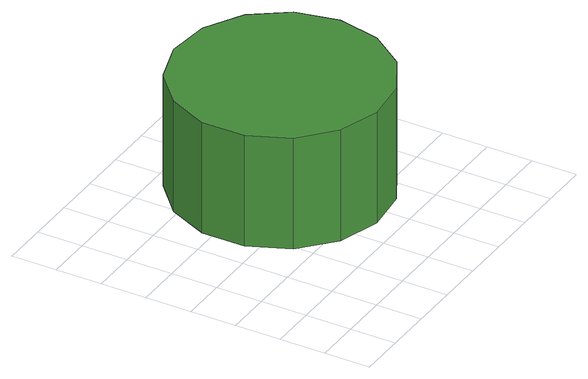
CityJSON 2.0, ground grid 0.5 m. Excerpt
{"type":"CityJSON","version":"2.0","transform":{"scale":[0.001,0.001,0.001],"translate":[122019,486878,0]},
"CityObjects":{
"tree1":{"type":"SolitaryVegetationObject","attributes":{"function":"something"},"geometry":[{"type":"MultiSurface","lod":"1","boundaries":[[[0,1,2,3,4,5,6,7,8,9,10,11,12,13,14]],[[15,16,17,18,19,20,21,22,23,24,25,26,27,28,29]],[[0,29,28,1]],[[1,28,27,2]],[[2,27,26,3]],[[3,26,25,4]],[[4,25,24,5]],[[5,24,23,6]],[[6,23,22,7]],[[7,22,21,8]],[[8,21,20,9]],[[9,20,19,10]],[[10,19,18,11]],[[11,18,17,12]],[[12,17,16,13]],[[13,16,15,14]],[[14,15,29,0]]]}]}
},
"vertices":[
[3048,1879,2200],[2949,2344,2200],[2670,2729,2200],[2258,2966,2200],[1785,3016,2200],[1333,2869,2200],[980,2551,2200],[786,2117,2200],[786,1641,2200],[980,1207,2200],[1333,889,2200],[1785,742,2200],[2258,792,2200],[2670,1029,2200],[2949,1414,2200],[2949,1414,930],[2670,1029,930],[2258,792,930],[1785,742,930],[1333,889,930],[980,1207,930],[786,1641,930],[786,2117,930],[980,2551,930],[1333,2869,930],[1785,3016,930],[2258,2966,930],[2670,2729,930],[2949,2344,930],[3048,1879,930]
]}
